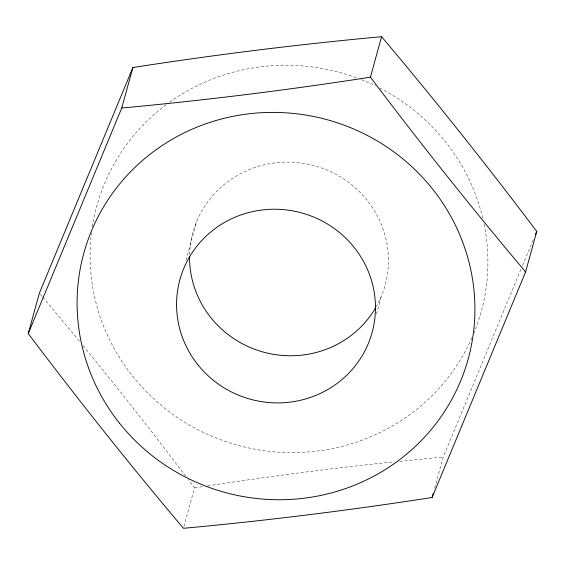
<?xml version="1.0" encoding="UTF-8"?>
<svg xmlns="http://www.w3.org/2000/svg" width="565" height="565" viewBox="0 0 565 565"><rect width="100%" height="100%" fill="white"/><g stroke="black" fill="none" stroke-linecap="round" stroke-linejoin="round"><path stroke-width="0.42" stroke-dasharray="2.83 2.12" d="M186.019 260.19L196.684 221.466M183.886 526.615L194.579 487.807L188.173 479.417M376.431 314.076L381.297 296.392M434.655 488.202L443.25 456.986L521.248 268.474M522.597 265.253L534.052 237.872M194.579 487.807L202.418 486.649M207.652 485.872C269.731 476.415 332.001 468.131 394.49 461.852M399.716 461.33L443.25 456.986M40.525 294.422L42.206 296.441M42.771 297.112L79.757 341.578M83.083 345.632L117.584 388.303L153.454 433.977L185.504 475.921M471.909 337.835A199.332 193.237 15.4 0 1 237.54 445.192A199.332 193.237 15.4 0 1 91.509 232.773M92.349 226.77A199.332 193.237 15.4 0 1 166.124 104.744M169.599 102.201A199.332 193.237 15.4 0 1 356.473 77.808M361.402 79.686A199.332 193.237 15.4 0 1 375.887 86.078M379.842 88.069A199.332 193.237 15.4 0 1 482.962 219.058M484.085 224.213A199.332 193.237 15.4 0 1 473.936 333.06M189.586 254.532A99.666 96.622 15.4 0 1 314.952 165.863A99.666 96.622 15.4 0 1 376.332 306.583"/><path stroke-width="0.85" d="M28.25 333.569L39.402 293.073L132.902 67.517C215.456 54.699 298.384 44.345 381.573 36.697C435.107 100.146 486.783 165.142 536.75 231.431L525.598 271.927L432.098 497.483C349.544 510.301 266.616 520.655 183.427 528.303C129.893 464.854 78.217 399.858 28.25 333.569L121.75 108.014L132.902 67.517M525.598 271.927C472.065 208.478 420.388 143.482 370.421 77.193L381.573 36.697M432.098 497.483L433.256 493.266M535.401 234.652L536.75 231.431M370.421 77.193C287.868 90.019 204.94 100.365 121.75 108.014M375.457 308.109A99.666 96.622 15.4 0 1 263.036 351.995A99.666 96.622 15.4 0 1 189.543 256.291M119.589 423.27A199.332 193.237 15.4 0 0 460.623 381.001A199.332 193.237 15.4 0 0 247.809 113.939A199.332 193.237 15.4 0 0 119.589 423.27M197.799 364.672A99.666 96.622 15.4 0 0 368.316 343.534A99.666 96.622 15.4 0 0 261.913 210.003A99.666 96.622 15.4 0 0 197.799 364.672"/></g></svg>
